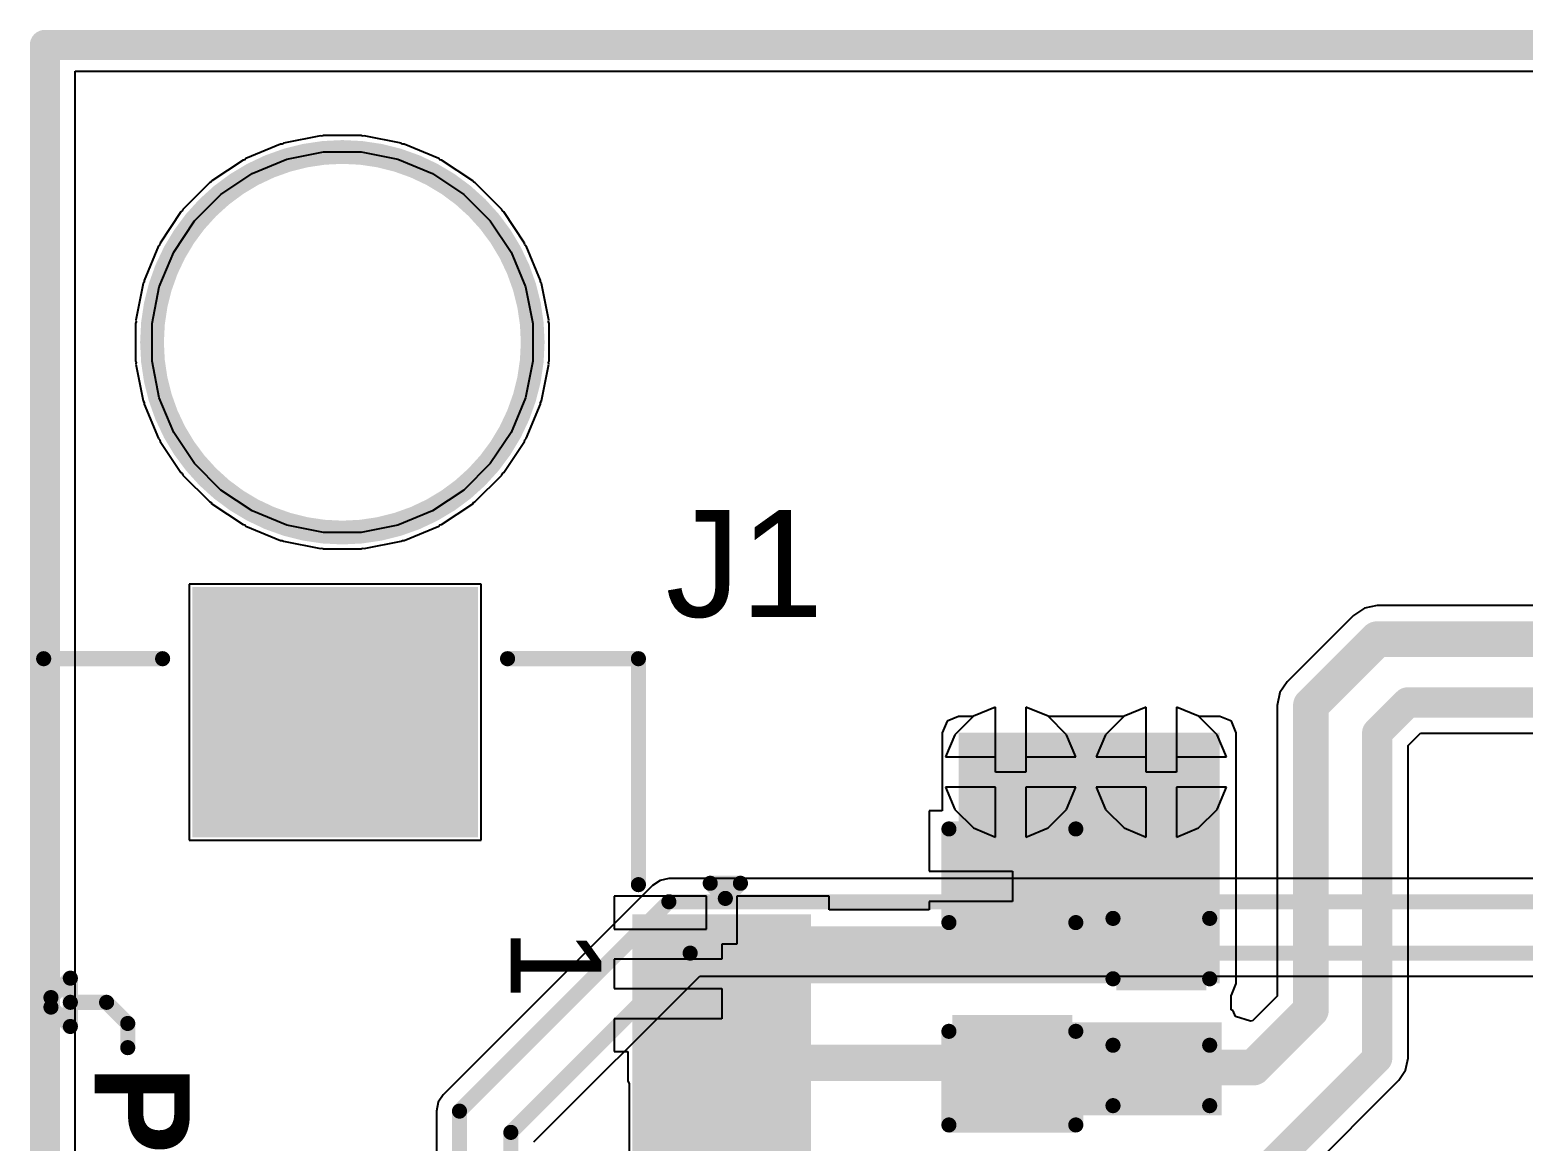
# Model space of a CAD drawing. Header units: inches. Extents: x -0.01 to 1.24, y -0.01 to 1.18.
# Drawn here: x -0.005 to 0.4892, y 0.8108 to 1.1787 of the extents above; entities that cross this region are included whole.
import ezdxf

# ---------------------------------------------------------------- set-up
doc = ezdxf.new("R2010")
doc.units = ezdxf.units.IN
doc.header["$MEASUREMENT"] = 0
for name, color, linetype in [('Board Outline', 216, 'Continuous'), ('Bottom Layer', 5, 'Continuous'), ('Bottom Solder', 6, 'Continuous'), ('Mechanical 13', 56, 'Continuous'), ('Multi-Layer', 9, 'Continuous'), ('Top Layer', 1, 'Continuous'), ('Top Overlay', 2, 'Continuous'), ('Top Paste', 8, 'Continuous'), ('Top Solder', 216, 'Continuous'), ('Via Holes', 16, 'Continuous')]:
    doc.layers.add(name, color=color, linetype=linetype)
doc.styles.add('Arial', font='', dxfattribs={"height": 0.2})
doc.styles.add('Arial_Bold', font='', dxfattribs={"height": 0.2})
doc.styles.get('Arial').set_extended_font_data('Arial')
doc.styles.get('Arial_Bold').set_extended_font_data('Arial', bold=True)

# ---------------------------------------------------------------- blocks, each defined once
blk = doc.blocks.new('TF31_30S_0_5SH_800__11')
at = {"layer": 'Top Layer'}
for points in [[(-0.27953, 0.03839), (-0.29134, 0.03839), (-0.29134, 0.08957), (-0.27953, 0.08957)], [(-0.25984, 0.03839), (-0.27165, 0.03839), (-0.27165, 0.08957), (-0.25984, 0.08957)], [(-0.24016, 0.03839), (-0.25197, 0.03839), (-0.25197, 0.08957), (-0.24016, 0.08957)], [(-0.22047, 0.03839), (-0.23228, 0.03839), (-0.23228, 0.08957), (-0.22047, 0.08957)], [(-0.3248, -0.10728), (-0.39961, -0.10728), (-0.39961, -0.02067), (-0.3248, -0.02067)]]:
    blk.add_hatch(color=1, dxfattribs=at).paths.add_polyline_path(points)
at = {"layer": 'Top Paste'}
for points in [[(-0.27953, 0.03839), (-0.29134, 0.03839), (-0.29134, 0.08957), (-0.27953, 0.08957)], [(-0.25984, 0.03839), (-0.27165, 0.03839), (-0.27165, 0.08957), (-0.25984, 0.08957)], [(-0.24016, 0.03839), (-0.25197, 0.03839), (-0.25197, 0.08957), (-0.24016, 0.08957)], [(-0.22047, 0.03839), (-0.23228, 0.03839), (-0.23228, 0.08957), (-0.22047, 0.08957)], [(-0.3248, -0.10728), (-0.39961, -0.10728), (-0.39961, -0.02067), (-0.3248, -0.02067)]]:
    blk.add_hatch(color=8, dxfattribs=at).paths.add_polyline_path(points)
at = {"layer": 'Top Solder'}
for points in [[(-0.27553, 0.03439), (-0.29534, 0.03439), (-0.29534, 0.09357), (-0.27553, 0.09357)], [(-0.25584, 0.03439), (-0.27565, 0.03439), (-0.27565, 0.09357), (-0.25584, 0.09357)], [(-0.23616, 0.03439), (-0.25597, 0.03439), (-0.25597, 0.09357), (-0.23616, 0.09357)], [(-0.21647, 0.03439), (-0.23628, 0.03439), (-0.23628, 0.09357), (-0.21647, 0.09357)], [(-0.3208, -0.11128), (-0.40361, -0.11128), (-0.40361, -0.01667), (-0.3208, -0.01667)]]:
    blk.add_hatch(color=216, dxfattribs=at).paths.add_polyline_path(points)
at = {"layer": 'Mechanical 13'}
for points in [[(-0.26616, -0.1396, 0.005, 0.005, 0), (-0.25916, -0.1326, 0.005, 0.005, 0)], [(-0.25116, -0.1326, 0.005, 0.005, 0), (-0.25916, -0.1326, 0.005, 0.005, 0)], [(-0.26616, -0.1516, 0.005, 0.005, 0), (-0.26616, -0.1396, 0.005, 0.005, 0)], [(-0.26773, -0.15802, 0.005, 0.005, 0), (-0.27416, -0.1516, 0.005, 0.005, 0)], [(-0.26616, -0.1516, 0.005, 0.005, 0), (-0.27416, -0.1516, 0.005, 0.005, 0)], [(-0.25816, -0.1516, 0.005, 0.005, 0), (-0.26616, -0.1516, 0.005, 0.005, 0)], [(-0.26458, -0.15802, 0.005, 0.005, 0), (-0.25816, -0.1516, 0.005, 0.005, 0)]]:
    blk.add_lwpolyline(points, format="xyseb", dxfattribs=at)
for points in [[(-0.26041, -0.1326, 0.0025, 0.0025, 1), (-0.25791, -0.1326, 0.0025, 0.0025, 1)], [(-0.26041, -0.1326, 0.0025, 0.0025, 1), (-0.25791, -0.1326, 0.0025, 0.0025, 1)], [(-0.25241, -0.1326, 0.0025, 0.0025, 1), (-0.24991, -0.1326, 0.0025, 0.0025, 1)], [(-0.26741, -0.1396, 0.0025, 0.0025, 1), (-0.26491, -0.1396, 0.0025, 0.0025, 1)], [(-0.26741, -0.1396, 0.0025, 0.0025, 1), (-0.26491, -0.1396, 0.0025, 0.0025, 1)], [(-0.27541, -0.1516, 0.0025, 0.0025, 1), (-0.27291, -0.1516, 0.0025, 0.0025, 1)], [(-0.27541, -0.1516, 0.0025, 0.0025, 1), (-0.27291, -0.1516, 0.0025, 0.0025, 1)], [(-0.26741, -0.1516, 0.0025, 0.0025, 1), (-0.26491, -0.1516, 0.0025, 0.0025, 1)], [(-0.26741, -0.1516, 0.0025, 0.0025, 1), (-0.26491, -0.1516, 0.0025, 0.0025, 1)], [(-0.26741, -0.1516, 0.0025, 0.0025, 1), (-0.26491, -0.1516, 0.0025, 0.0025, 1)], [(-0.25941, -0.1516, 0.0025, 0.0025, 1), (-0.25691, -0.1516, 0.0025, 0.0025, 1)], [(-0.25941, -0.1516, 0.0025, 0.0025, 1), (-0.25691, -0.1516, 0.0025, 0.0025, 1)], [(-0.26898, -0.15802, 0.0025, 0.0025, 1), (-0.26648, -0.15802, 0.0025, 0.0025, 1)], [(-0.26583, -0.15802, 0.0025, 0.0025, 1), (-0.26333, -0.15802, 0.0025, 0.0025, 1)]]:
    blk.add_lwpolyline(points, format="xyseb", close=True, dxfattribs=at)
at = {"layer": 'Top Overlay'}
for points in [[(-0.30557, 0.06019, 0.005, 0.005, 0), (-0.30557, 0.07019, 0.005, 0.005, 0)], [(-0.30057, 0.06519, 0.005, 0.005, 0), (-0.30557, 0.07019, 0.005, 0.005, 0)], [(-0.30557, 0.06019, 0.005, 0.005, 0), (-0.30057, 0.06519, 0.005, 0.005, 0)], [(-0.30512, 0.03642, 0.005, 0.005, 0), (-0.37992, 0.03642, 0.005, 0.005, 0)], [(-0.37992, -0.00689, 0.005, 0.005, 0), (-0.37992, 0.03642, 0.005, 0.005, 0)], [(-0.37992, -0.16043, 0.005, 0.005, 0), (-0.37992, -0.12106, 0.005, 0.005, 0)], [(0.37992, -0.16043, 0.005, 0.005, 0), (-0.37992, -0.16043, 0.005, 0.005, 0)]]:
    blk.add_lwpolyline(points, format="xyseb", dxfattribs=at)
for points in [[(-0.30682, 0.07019, 0.0025, 0.0025, 1), (-0.30432, 0.07019, 0.0025, 0.0025, 1)], [(-0.30682, 0.07019, 0.0025, 0.0025, 1), (-0.30432, 0.07019, 0.0025, 0.0025, 1)], [(-0.30182, 0.06519, 0.0025, 0.0025, 1), (-0.29932, 0.06519, 0.0025, 0.0025, 1)], [(-0.30182, 0.06519, 0.0025, 0.0025, 1), (-0.29932, 0.06519, 0.0025, 0.0025, 1)], [(-0.30682, 0.06019, 0.0025, 0.0025, 1), (-0.30432, 0.06019, 0.0025, 0.0025, 1)], [(-0.30682, 0.06019, 0.0025, 0.0025, 1), (-0.30432, 0.06019, 0.0025, 0.0025, 1)], [(-0.38117, 0.03642, 0.0025, 0.0025, 1), (-0.37867, 0.03642, 0.0025, 0.0025, 1)], [(-0.38117, 0.03642, 0.0025, 0.0025, 1), (-0.37867, 0.03642, 0.0025, 0.0025, 1)], [(-0.30637, 0.03642, 0.0025, 0.0025, 1), (-0.30387, 0.03642, 0.0025, 0.0025, 1)], [(-0.38117, -0.00689, 0.0025, 0.0025, 1), (-0.37867, -0.00689, 0.0025, 0.0025, 1)], [(-0.38117, -0.12106, 0.0025, 0.0025, 1), (-0.37867, -0.12106, 0.0025, 0.0025, 1)], [(-0.38117, -0.16043, 0.0025, 0.0025, 1), (-0.37867, -0.16043, 0.0025, 0.0025, 1)], [(-0.38117, -0.16043, 0.0025, 0.0025, 1), (-0.37867, -0.16043, 0.0025, 0.0025, 1)]]:
    blk.add_lwpolyline(points, format="xyseb", close=True, dxfattribs=at)
at = {"layer": 'Mechanical 13', "style": 'Arial_Bold'}
blk.add_text('PCB Edge', height=0.031496, dxfattribs=at).set_placement((-0.24528, -0.14358))
at = {"layer": 'Top Overlay', "style": 'Arial'}
blk.add_text('1', height=0.03, dxfattribs=at).set_placement((-0.29057, -0.00581))
blk = doc.blocks.new('C___0603_14')
at = {"layer": 'Top Layer'}
for points in [[(-0.015, 0.0175), (-0.015, -0.0175), (-0.045, -0.0175), (-0.045, 0.0175)], [(0.045, 0.0175), (0.045, -0.0175), (0.015, -0.0175), (0.015, 0.0175)]]:
    blk.add_hatch(color=1, dxfattribs=at).paths.add_polyline_path(points)
at = {"layer": 'Top Paste'}
for points in [[(-0.015, 0.0175), (-0.015, -0.0175), (-0.045, -0.0175), (-0.045, 0.0175)], [(0.045, 0.0175), (0.045, -0.0175), (0.015, -0.0175), (0.015, 0.0175)]]:
    blk.add_hatch(color=8, dxfattribs=at).paths.add_polyline_path(points)
at = {"layer": 'Top Solder'}
for points in [[(-0.01264, 0.01986), (-0.01264, -0.01986), (-0.04736, -0.01986), (-0.04736, 0.01986)], [(0.04736, 0.01986), (0.04736, -0.01986), (0.01264, -0.01986), (0.01264, 0.01986)]]:
    blk.add_hatch(color=216, dxfattribs=at).paths.add_polyline_path(points)
at = {"layer": 'Top Overlay'}
for points in [[(-0.018, 0.021, 0.005, 0.005, 0), (-0.049, 0.021, 0.005, 0.005, 0)], [(-0.049, -0.021, 0.005, 0.005, 0), (-0.049, 0.021, 0.005, 0.005, 0)], [(0.049, 0.021, 0.005, 0.005, 0), (0.018, 0.021, 0.005, 0.005, 0)], [(0.049, -0.021, 0.005, 0.005, 0), (0.049, 0.021, 0.005, 0.005, 0)], [(-0.018, -0.021, 0.005, 0.005, 0), (-0.049, -0.021, 0.005, 0.005, 0)], [(0.049, -0.021, 0.005, 0.005, 0), (0.018, -0.021, 0.005, 0.005, 0)]]:
    blk.add_lwpolyline(points, format="xyseb", dxfattribs=at)
for points in [[(-0.05025, 0.021, 0.0025, 0.0025, 1), (-0.04775, 0.021, 0.0025, 0.0025, 1)], [(-0.05025, 0.021, 0.0025, 0.0025, 1), (-0.04775, 0.021, 0.0025, 0.0025, 1)], [(-0.01925, 0.021, 0.0025, 0.0025, 1), (-0.01675, 0.021, 0.0025, 0.0025, 1)], [(0.01675, 0.021, 0.0025, 0.0025, 1), (0.01925, 0.021, 0.0025, 0.0025, 1)], [(0.04775, 0.021, 0.0025, 0.0025, 1), (0.05025, 0.021, 0.0025, 0.0025, 1)], [(0.04775, 0.021, 0.0025, 0.0025, 1), (0.05025, 0.021, 0.0025, 0.0025, 1)], [(-0.05025, -0.021, 0.0025, 0.0025, 1), (-0.04775, -0.021, 0.0025, 0.0025, 1)], [(-0.05025, -0.021, 0.0025, 0.0025, 1), (-0.04775, -0.021, 0.0025, 0.0025, 1)], [(-0.01925, -0.021, 0.0025, 0.0025, 1), (-0.01675, -0.021, 0.0025, 0.0025, 1)], [(0.01675, -0.021, 0.0025, 0.0025, 1), (0.01925, -0.021, 0.0025, 0.0025, 1)], [(0.04775, -0.021, 0.0025, 0.0025, 1), (0.05025, -0.021, 0.0025, 0.0025, 1)], [(0.04775, -0.021, 0.0025, 0.0025, 1), (0.05025, -0.021, 0.0025, 0.0025, 1)]]:
    blk.add_lwpolyline(points, format="xyseb", close=True, dxfattribs=at)
blk = doc.blocks.new('C___0402_15')
at = {"layer": 'Top Layer'}
for points in [[(-0.0275, -0.0125), (-0.0275, 0.0125), (-0.0095, 0.0125), (-0.0095, -0.0125)], [(0.0095, -0.0125), (0.0095, 0.0125), (0.0275, 0.0125), (0.0275, -0.0125)]]:
    blk.add_hatch(color=1, dxfattribs=at).paths.add_polyline_path(points)
at = {"layer": 'Top Paste'}
for points in [[(-0.0275, -0.0125), (-0.0275, 0.0125), (-0.0095, 0.0125), (-0.0095, -0.0125)], [(0.0095, -0.0125), (0.0095, 0.0125), (0.0275, 0.0125), (0.0275, -0.0125)]]:
    blk.add_hatch(color=8, dxfattribs=at).paths.add_polyline_path(points)
at = {"layer": 'Top Solder'}
for points in [[(-0.02986, -0.01486), (-0.02986, 0.01486), (-0.00714, 0.01486), (-0.00714, -0.01486)], [(0.00714, -0.01486), (0.00714, 0.01486), (0.02986, 0.01486), (0.02986, -0.01486)]]:
    blk.add_hatch(color=216, dxfattribs=at).paths.add_polyline_path(points)
at = {"layer": 'Top Overlay'}
for points in [[(-0.011, 0.016, 0.005, 0.005, 0), (-0.031, 0.016, 0.005, 0.005, 0)], [(-0.031, -0.016, 0.005, 0.005, 0), (-0.031, 0.016, 0.005, 0.005, 0)], [(0.031, 0.016, 0.005, 0.005, 0), (0.011, 0.016, 0.005, 0.005, 0)], [(0.031, -0.016, 0.005, 0.005, 0), (0.031, 0.016, 0.005, 0.005, 0)], [(-0.011, -0.016, 0.005, 0.005, 0), (-0.031, -0.016, 0.005, 0.005, 0)], [(0.031, -0.016, 0.005, 0.005, 0), (0.011, -0.016, 0.005, 0.005, 0)]]:
    blk.add_lwpolyline(points, format="xyseb", dxfattribs=at)
for points in [[(-0.03225, 0.016, 0.0025, 0.0025, 1), (-0.02975, 0.016, 0.0025, 0.0025, 1)], [(-0.03225, 0.016, 0.0025, 0.0025, 1), (-0.02975, 0.016, 0.0025, 0.0025, 1)], [(-0.01225, 0.016, 0.0025, 0.0025, 1), (-0.00975, 0.016, 0.0025, 0.0025, 1)], [(0.00975, 0.016, 0.0025, 0.0025, 1), (0.01225, 0.016, 0.0025, 0.0025, 1)], [(0.02975, 0.016, 0.0025, 0.0025, 1), (0.03225, 0.016, 0.0025, 0.0025, 1)], [(0.02975, 0.016, 0.0025, 0.0025, 1), (0.03225, 0.016, 0.0025, 0.0025, 1)], [(-0.03225, -0.016, 0.0025, 0.0025, 1), (-0.02975, -0.016, 0.0025, 0.0025, 1)], [(-0.03225, -0.016, 0.0025, 0.0025, 1), (-0.02975, -0.016, 0.0025, 0.0025, 1)], [(-0.01225, -0.016, 0.0025, 0.0025, 1), (-0.00975, -0.016, 0.0025, 0.0025, 1)], [(0.00975, -0.016, 0.0025, 0.0025, 1), (0.01225, -0.016, 0.0025, 0.0025, 1)], [(0.02975, -0.016, 0.0025, 0.0025, 1), (0.03225, -0.016, 0.0025, 0.0025, 1)], [(0.02975, -0.016, 0.0025, 0.0025, 1), (0.03225, -0.016, 0.0025, 0.0025, 1)]]:
    blk.add_lwpolyline(points, format="xyseb", close=True, dxfattribs=at)

msp = doc.modelspace()

# ---------------------------------------------------------------- hatches: boundary and pattern name
at = {"layer": 'Bottom Layer'}
h = msp.add_hatch(color=5, dxfattribs=at)
edge = h.paths.add_edge_path()
edge.add_arc((0.31964, 0.93294), 0.01181, 0, 360)
h = msp.add_hatch(color=5, dxfattribs=at)
edge = h.paths.add_edge_path()
edge.add_arc((0.3695, 0.93294), 0.01181, 0, 360)
at = {"layer": 'Bottom Solder'}
h = msp.add_hatch(color=6, dxfattribs=at)
edge = h.paths.add_edge_path()
edge.add_arc((0.31964, 0.93294), 0.0126, 0, 360)
h = msp.add_hatch(color=6, dxfattribs=at)
edge = h.paths.add_edge_path()
edge.add_arc((0.3695, 0.93294), 0.0126, 0, 360)
at = {"layer": 'Top Layer'}
for points in [[(0.38884, 0.86296), (0.38884, 0.94594), (0.30239, 0.94594), (0.30239, 0.86296)], [(0.19839, 0.863), (0.382, 0.863), (0.382, 0.88189), (0.19839, 0.88189)], [(0.19839, 0.85039), (0.24957, 0.85039), (0.24957, 0.88189), (0.19839, 0.88189)], [(0.38946, 0.8193), (0.38946, 0.85011), (0.30269, 0.85011), (0.30269, 0.8193)], [(0.19839, 0.83071), (0.33769, 0.83071), (0.33769, 0.84268), (0.19839, 0.84268)]]:
    msp.add_hatch(color=1, dxfattribs=at).paths.add_polyline_path(points)
h = msp.add_hatch(color=1, dxfattribs=at)
edge = h.paths.add_edge_path()
edge.add_arc((0.31964, 0.93294), 0.01181, 0, 360)
h = msp.add_hatch(color=1, dxfattribs=at)
edge = h.paths.add_edge_path()
edge.add_arc((0.3695, 0.93294), 0.01181, 0, 360)
at = {"layer": 'Top Solder'}
h = msp.add_hatch(color=216, dxfattribs=at)
edge = h.paths.add_edge_path()
edge.add_arc((0.31964, 0.93294), 0.0126, 0, 360)
h = msp.add_hatch(color=216, dxfattribs=at)
edge = h.paths.add_edge_path()
edge.add_arc((0.3695, 0.93294), 0.0126, 0, 360)
at = {"layer": 'Via Holes'}
h = msp.add_hatch(color=7, dxfattribs=at)
edge = h.paths.add_edge_path()
edge.add_arc((0.31964, 0.93294), 0.00591, 0, 360)
h = msp.add_hatch(color=7, dxfattribs=at)
edge = h.paths.add_edge_path()
edge.add_arc((0.3695, 0.93294), 0.00591, 0, 360)

# ---------------------------------------------------------------- linework, layer by layer
at = {"layer": 'Board Outline'}
for points in [[(0, 1.17365, 0.01, 0.01, 0), (1.2331, 1.17365, 0.01, 0.01, 0)], [(0, 0, 0.01, 0.01, 0), (0, 1.17365, 0.01, 0.01, 0)]]:
    msp.add_lwpolyline(points, format="xyseb", dxfattribs=at)
for points in [[(-0.0025, 1.17365, 0.005, 0.005, 1), (0.0025, 1.17365, 0.005, 0.005, 1)], [(-0.0025, 1.17365, 0.005, 0.005, 1), (0.0025, 1.17365, 0.005, 0.005, 1)], [(0.16143, 1.07523, 0.00787, 0.00787, 1), (0.03543, 1.07523, 0.00787, 0.00787, 1)], [(0.03346, 1.07523, 0.00394, 0.00394, 1), (0.03739, 1.07523, 0.00394, 0.00394, 1)], [(0.15946, 1.07523, 0.00394, 0.00394, 1), (0.16339, 1.07523, 0.00394, 0.00394, 1)]]:
    msp.add_lwpolyline(points, format="xyseb", close=True, dxfattribs=at)
at = {"layer": 'Bottom Layer'}
for p, q in [((0.01, 1.092), (0.01, 1.165)), ((0.01, 1.165), (1.225, 1.165)), ((0.09116, 1.14354), (0.07899, 1.14112)), ((0.09171, 1.14343), (0.09116, 1.14354)), ((0.09222, 1.14364), (0.09171, 1.14343)), ((0.10463, 1.14364), (0.09222, 1.14364)), ((0.10514, 1.14343), (0.10463, 1.14364)), ((0.10569, 1.14354), (0.10514, 1.14343)), ((0.11786, 1.14112), (0.10569, 1.14354)), ((0.07798, 1.14081), (0.06651, 1.13606)), ((0.07853, 1.14081), (0.07798, 1.14081)), ((0.07899, 1.14112), (0.07853, 1.14081)), ((0.11832, 1.14081), (0.11786, 1.14112)), ((0.11887, 1.14081), (0.11832, 1.14081)), ((0.13034, 1.13606), (0.11887, 1.14081)), ((0.06558, 1.13556), (0.05526, 1.12866)), ((0.06612, 1.13567), (0.06558, 1.13556)), ((0.06651, 1.13606), (0.06612, 1.13567)), ((0.13073, 1.13567), (0.13034, 1.13606)), ((0.13127, 1.13556), (0.13073, 1.13567)), ((0.14159, 1.12866), (0.13127, 1.13556)), ((0.05444, 1.12799), (0.04566, 1.11922)), ((0.05495, 1.1282), (0.05444, 1.12799)), ((0.05526, 1.12866), (0.05495, 1.1282)), ((0.1419, 1.1282), (0.14159, 1.12866)), ((0.14241, 1.12799), (0.1419, 1.1282)), ((0.15119, 1.11922), (0.14241, 1.12799)), ((0.04499, 1.1184), (0.0381, 1.10808)), ((0.04545, 1.1187), (0.04499, 1.1184)), ((0.04566, 1.11922), (0.04545, 1.1187)), ((0.1514, 1.1187), (0.15119, 1.11922)), ((0.15186, 1.1184), (0.1514, 1.1187)), ((0.15875, 1.10808), (0.15186, 1.1184)), ((0.0376, 1.10714), (0.03285, 1.09568)), ((0.03799, 1.10753), (0.0376, 1.10714)), ((0.0381, 1.10808), (0.03799, 1.10753)), ((0.15886, 1.10753), (0.15875, 1.10808)), ((0.15926, 1.10714), (0.15886, 1.10753)), ((0.164, 1.09568), (0.15926, 1.10714)), ((0.03254, 1.09466), (0.03012, 1.08249)), ((0.03285, 1.09512), (0.03254, 1.09466)), ((0.03285, 1.09568), (0.03285, 1.09512)), ((0.164, 1.09512), (0.164, 1.09568)), ((0.16431, 1.09466), (0.164, 1.09512)), ((0.16673, 1.08249), (0.16431, 1.09466)), ((0.01, 0.01), (0.01, 1.092)), ((0.03012, 1.08249), (0.03023, 1.08195)), ((0.16663, 1.08195), (0.16673, 1.08249)), ((0.03023, 1.08195), (0.03001, 1.08143)), ((0.03001, 1.08143), (0.03001, 1.06902)), ((0.16684, 1.08143), (0.16663, 1.08195)), ((0.16684, 1.06902), (0.16684, 1.08143)), ((0.03001, 1.06902), (0.03023, 1.06851)), ((0.03023, 1.06851), (0.03012, 1.06797)), ((0.03012, 1.06797), (0.03254, 1.0558)), ((0.16431, 1.0558), (0.16673, 1.06797)), ((0.16663, 1.06851), (0.16684, 1.06902)), ((0.16673, 1.06797), (0.16663, 1.06851)), ((0.03254, 1.0558), (0.03285, 1.05534)), ((0.03285, 1.05534), (0.03285, 1.05478)), ((0.03285, 1.05478), (0.0376, 1.04332)), ((0.15926, 1.04332), (0.164, 1.05478)), ((0.164, 1.05534), (0.16431, 1.0558)), ((0.164, 1.05478), (0.164, 1.05534)), ((0.0376, 1.04332), (0.03799, 1.04292)), ((0.03799, 1.04292), (0.0381, 1.04238)), ((0.15875, 1.04238), (0.15886, 1.04292)), ((0.15886, 1.04292), (0.15926, 1.04332)), ((0.0381, 1.04238), (0.04499, 1.03206)), ((0.15186, 1.03206), (0.15875, 1.04238)), ((0.04499, 1.03206), (0.04545, 1.03175)), ((0.04545, 1.03175), (0.04566, 1.03124)), ((0.04566, 1.03124), (0.05444, 1.02247)), ((0.14241, 1.02247), (0.15119, 1.03124)), ((0.15119, 1.03124), (0.1514, 1.03175)), ((0.1514, 1.03175), (0.15186, 1.03206)), ((0.05444, 1.02247), (0.05495, 1.02225)), ((0.05495, 1.02225), (0.05526, 1.02179)), ((0.05526, 1.02179), (0.06558, 1.0149)), ((0.13127, 1.0149), (0.14159, 1.02179)), ((0.14159, 1.02179), (0.1419, 1.02225)), ((0.1419, 1.02225), (0.14241, 1.02247)), ((0.06558, 1.0149), (0.06612, 1.01479)), ((0.06612, 1.01479), (0.06651, 1.0144)), ((0.06651, 1.0144), (0.07798, 1.00965)), ((0.11887, 1.00965), (0.13034, 1.0144)), ((0.13034, 1.0144), (0.13073, 1.01479)), ((0.13073, 1.01479), (0.13127, 1.0149)), ((0.07798, 1.00965), (0.07853, 1.00965)), ((0.07853, 1.00965), (0.07899, 1.00934)), ((0.07899, 1.00934), (0.09116, 1.00692)), ((0.10569, 1.00692), (0.11786, 1.00934)), ((0.11786, 1.00934), (0.11832, 1.00965)), ((0.11832, 1.00965), (0.11887, 1.00965)), ((0.09116, 1.00692), (0.09171, 1.00703)), ((0.09171, 1.00703), (0.09222, 1.00682)), ((0.09222, 1.00682), (0.10463, 1.00682)), ((0.10463, 1.00682), (0.10514, 1.00703)), ((0.10514, 1.00703), (0.10569, 1.00692)), ((0.31464, 0.95447), (0.30728, 0.95143)), ((0.31464, 0.93794), (0.31464, 0.95447)), ((0.33199, 0.95143), (0.32464, 0.95447)), ((0.32464, 0.95447), (0.32464, 0.93794)), ((0.3645, 0.95447), (0.35715, 0.95143)), ((0.3645, 0.93794), (0.3645, 0.95447)), ((0.38185, 0.95143), (0.3745, 0.95447)), ((0.3745, 0.95447), (0.3745, 0.93794)), ((0.30728, 0.95143), (0.30115, 0.94529)), ((0.33813, 0.94529), (0.33199, 0.95143)), ((0.35715, 0.95143), (0.35101, 0.94529)), ((0.38799, 0.94529), (0.38185, 0.95143)), ((0.30115, 0.94529), (0.2981, 0.93794)), ((0.34117, 0.93794), (0.33813, 0.94529)), ((0.35101, 0.94529), (0.34796, 0.93794)), ((0.39104, 0.93794), (0.38799, 0.94529)), ((0.2981, 0.93794), (0.31464, 0.93794)), ((0.32464, 0.93794), (0.34117, 0.93794)), ((0.34796, 0.93794), (0.3645, 0.93794)), ((0.3745, 0.93794), (0.39104, 0.93794)), ((0.31464, 0.92794), (0.2981, 0.92794)), ((0.2981, 0.92794), (0.30115, 0.92058)), ((0.31464, 0.9114), (0.31464, 0.92794)), ((0.34117, 0.92794), (0.32464, 0.92794)), ((0.32464, 0.92794), (0.32464, 0.9114)), ((0.33813, 0.92058), (0.34117, 0.92794)), ((0.3645, 0.92794), (0.34796, 0.92794)), ((0.34796, 0.92794), (0.35101, 0.92058)), ((0.3645, 0.9114), (0.3645, 0.92794)), ((0.39104, 0.92794), (0.3745, 0.92794)), ((0.3745, 0.92794), (0.3745, 0.9114)), ((0.38799, 0.92058), (0.39104, 0.92794)), ((0.30115, 0.92058), (0.30728, 0.91445)), ((0.33199, 0.91445), (0.33813, 0.92058)), ((0.35101, 0.92058), (0.35715, 0.91445)), ((0.38185, 0.91445), (0.38799, 0.92058)), ((0.30728, 0.91445), (0.31464, 0.9114)), ((0.32464, 0.9114), (0.33199, 0.91445)), ((0.35715, 0.91445), (0.3645, 0.9114)), ((0.3745, 0.9114), (0.38185, 0.91445)), ((0.20109, 0.89541), (0.13178, 0.8261)), ((0.20357, 0.89706), (0.20109, 0.89541)), ((0.2065, 0.89765), (0.20357, 0.89706)), ((0.87538, 0.89765), (0.2065, 0.89765)), ((0.16184, 0.81048), (0.21671, 0.86535)), ((0.21671, 0.86535), (0.58302, 0.86535)), ((0.13178, 0.8261), (0.13012, 0.82362)), ((0.13012, 0.82362), (0.12954, 0.82069)), ((0.12954, 0.82069), (0.12954, 0.76878))]:
    msp.add_line(p, q, dxfattribs=at)
for points in [[(0.13719, 0.82069, 0.005, 0.005, 0), (0.2065, 0.89, 0.005, 0.005, 0)], [(0.2065, 0.89, 0.005, 0.005, 0), (0.87538, 0.89, 0.005, 0.005, 0)], [(0.15419, 0.81365, 0.005, 0.005, 0), (0.21354, 0.873, 0.005, 0.005, 0)], [(0.21354, 0.873, 0.005, 0.005, 0), (0.5707, 0.873, 0.005, 0.005, 0)], [(0.13719, 0.76282, 0.005, 0.005, 0), (0.13719, 0.82069, 0.005, 0.005, 0)], [(0.15419, 0.76282, 0.005, 0.005, 0), (0.15419, 0.81365, 0.005, 0.005, 0)]]:
    msp.add_lwpolyline(points, format="xyseb", dxfattribs=at)
for points in [[(0.20525, 0.89, 0.0025, 0.0025, 1), (0.20775, 0.89, 0.0025, 0.0025, 1)], [(0.20525, 0.89, 0.0025, 0.0025, 1), (0.20775, 0.89, 0.0025, 0.0025, 1)], [(0.21229, 0.873, 0.0025, 0.0025, 1), (0.21479, 0.873, 0.0025, 0.0025, 1)], [(0.21229, 0.873, 0.0025, 0.0025, 1), (0.21479, 0.873, 0.0025, 0.0025, 1)], [(0.13594, 0.82069, 0.0025, 0.0025, 1), (0.13844, 0.82069, 0.0025, 0.0025, 1)], [(0.13594, 0.82069, 0.0025, 0.0025, 1), (0.13844, 0.82069, 0.0025, 0.0025, 1)], [(0.15294, 0.81365, 0.0025, 0.0025, 1), (0.15544, 0.81365, 0.0025, 0.0025, 1)], [(0.15294, 0.81365, 0.0025, 0.0025, 1), (0.15544, 0.81365, 0.0025, 0.0025, 1)]]:
    msp.add_lwpolyline(points, format="xyseb", close=True, dxfattribs=at)
at = {"layer": 'Multi-Layer'}
for p, q in [((0.08005, 1.13581), (0.09222, 1.13823)), ((0.09222, 1.13823), (0.09843, 1.13823)), ((0.09843, 1.13823), (0.10463, 1.13823)), ((0.10463, 1.13823), (0.1168, 1.13581)), ((0.06858, 1.13106), (0.08005, 1.13581)), ((0.1168, 1.13581), (0.12827, 1.13106)), ((0.05826, 1.12416), (0.06858, 1.13106)), ((0.12827, 1.13106), (0.13859, 1.12416)), ((0.04949, 1.11539), (0.05826, 1.12416)), ((0.13859, 1.12416), (0.14736, 1.11539)), ((0.0426, 1.10507), (0.04949, 1.11539)), ((0.14736, 1.11539), (0.15426, 1.10507)), ((0.03785, 1.09361), (0.0426, 1.10507)), ((0.15426, 1.10507), (0.159, 1.09361)), ((0.03543, 1.08143), (0.03785, 1.09361)), ((0.159, 1.09361), (0.16143, 1.08143)), ((0.03543, 1.07523), (0.03543, 1.08143)), ((0.16143, 1.08143), (0.16143, 1.07523)), ((0.03543, 1.06902), (0.03543, 1.07523)), ((0.16143, 1.07523), (0.16143, 1.06902)), ((0.03785, 1.05685), (0.03543, 1.06902)), ((0.16143, 1.06902), (0.159, 1.05685)), ((0.0426, 1.04539), (0.03785, 1.05685)), ((0.159, 1.05685), (0.15426, 1.04539)), ((0.04949, 1.03507), (0.0426, 1.04539)), ((0.15426, 1.04539), (0.14736, 1.03507)), ((0.05826, 1.02629), (0.04949, 1.03507)), ((0.14736, 1.03507), (0.13859, 1.02629)), ((0.06858, 1.0194), (0.05826, 1.02629)), ((0.13859, 1.02629), (0.12827, 1.0194)), ((0.08005, 1.01465), (0.06858, 1.0194)), ((0.12827, 1.0194), (0.1168, 1.01465)), ((0.09222, 1.01223), (0.08005, 1.01465)), ((0.1168, 1.01465), (0.10463, 1.01223)), ((0.09843, 1.01223), (0.09222, 1.01223)), ((0.09843, 1.01223), (0.09843, 1.01223)), ((0.10463, 1.01223), (0.09843, 1.01223))]:
    msp.add_line(p, q, dxfattribs=at)
at = {"layer": 'Top Layer'}
for p, q in [((0.01, 0.01), (0.01, 1.165)), ((0.01, 1.165), (1.225, 1.165)), ((0.09116, 1.14354), (0.07899, 1.14112)), ((0.09171, 1.14343), (0.09116, 1.14354)), ((0.09222, 1.14364), (0.09171, 1.14343)), ((0.10463, 1.14364), (0.09222, 1.14364)), ((0.10514, 1.14343), (0.10463, 1.14364)), ((0.10569, 1.14354), (0.10514, 1.14343)), ((0.11786, 1.14112), (0.10569, 1.14354)), ((0.07798, 1.14081), (0.06651, 1.13606)), ((0.07853, 1.14081), (0.07798, 1.14081)), ((0.07899, 1.14112), (0.07853, 1.14081)), ((0.11832, 1.14081), (0.11786, 1.14112)), ((0.11887, 1.14081), (0.11832, 1.14081)), ((0.13034, 1.13606), (0.11887, 1.14081)), ((0.06558, 1.13556), (0.05526, 1.12866)), ((0.06612, 1.13567), (0.06558, 1.13556)), ((0.06651, 1.13606), (0.06612, 1.13567)), ((0.13073, 1.13567), (0.13034, 1.13606)), ((0.13127, 1.13556), (0.13073, 1.13567)), ((0.14159, 1.12866), (0.13127, 1.13556)), ((0.05444, 1.12799), (0.04566, 1.11922)), ((0.05495, 1.1282), (0.05444, 1.12799)), ((0.05526, 1.12866), (0.05495, 1.1282)), ((0.1419, 1.1282), (0.14159, 1.12866)), ((0.14241, 1.12799), (0.1419, 1.1282)), ((0.15119, 1.11922), (0.14241, 1.12799)), ((0.04499, 1.1184), (0.0381, 1.10808)), ((0.04545, 1.1187), (0.04499, 1.1184)), ((0.04566, 1.11922), (0.04545, 1.1187)), ((0.1514, 1.1187), (0.15119, 1.11922)), ((0.15186, 1.1184), (0.1514, 1.1187)), ((0.15875, 1.10808), (0.15186, 1.1184)), ((0.0376, 1.10714), (0.03285, 1.09568)), ((0.03799, 1.10753), (0.0376, 1.10714)), ((0.0381, 1.10808), (0.03799, 1.10753)), ((0.15886, 1.10753), (0.15875, 1.10808)), ((0.15926, 1.10714), (0.15886, 1.10753)), ((0.164, 1.09568), (0.15926, 1.10714)), ((0.03254, 1.09466), (0.03012, 1.08249)), ((0.03285, 1.09512), (0.03254, 1.09466)), ((0.03285, 1.09568), (0.03285, 1.09512)), ((0.164, 1.09512), (0.164, 1.09568)), ((0.16431, 1.09466), (0.164, 1.09512)), ((0.16673, 1.08249), (0.16431, 1.09466)), ((0.03012, 1.08249), (0.03023, 1.08195)), ((0.16663, 1.08195), (0.16673, 1.08249)), ((0.03023, 1.08195), (0.03001, 1.08143)), ((0.03001, 1.08143), (0.03001, 1.06902)), ((0.16684, 1.08143), (0.16663, 1.08195)), ((0.16684, 1.06902), (0.16684, 1.08143)), ((0.03001, 1.06902), (0.03023, 1.06851)), ((0.03023, 1.06851), (0.03012, 1.06797)), ((0.03012, 1.06797), (0.03254, 1.0558)), ((0.16431, 1.0558), (0.16673, 1.06797)), ((0.16663, 1.06851), (0.16684, 1.06902)), ((0.16673, 1.06797), (0.16663, 1.06851)), ((0.03254, 1.0558), (0.03285, 1.05534)), ((0.03285, 1.05534), (0.03285, 1.05478)), ((0.03285, 1.05478), (0.0376, 1.04332)), ((0.15926, 1.04332), (0.164, 1.05478)), ((0.164, 1.05534), (0.16431, 1.0558)), ((0.164, 1.05478), (0.164, 1.05534)), ((0.0376, 1.04332), (0.03799, 1.04292)), ((0.03799, 1.04292), (0.0381, 1.04238)), ((0.15875, 1.04238), (0.15886, 1.04292)), ((0.15886, 1.04292), (0.15926, 1.04332)), ((0.0381, 1.04238), (0.04499, 1.03206)), ((0.15186, 1.03206), (0.15875, 1.04238)), ((0.04499, 1.03206), (0.04545, 1.03175)), ((0.04545, 1.03175), (0.04566, 1.03124)), ((0.04566, 1.03124), (0.05444, 1.02247)), ((0.14241, 1.02247), (0.15119, 1.03124)), ((0.15119, 1.03124), (0.1514, 1.03175)), ((0.1514, 1.03175), (0.15186, 1.03206)), ((0.05444, 1.02247), (0.05495, 1.02225)), ((0.05495, 1.02225), (0.05526, 1.02179)), ((0.05526, 1.02179), (0.06558, 1.0149)), ((0.13127, 1.0149), (0.14159, 1.02179)), ((0.14159, 1.02179), (0.1419, 1.02225)), ((0.1419, 1.02225), (0.14241, 1.02247)), ((0.06558, 1.0149), (0.06612, 1.01479)), ((0.06612, 1.01479), (0.06651, 1.0144)), ((0.06651, 1.0144), (0.07798, 1.00965)), ((0.11887, 1.00965), (0.13034, 1.0144)), ((0.13034, 1.0144), (0.13073, 1.01479)), ((0.13073, 1.01479), (0.13127, 1.0149)), ((0.07798, 1.00965), (0.07853, 1.00965)), ((0.07853, 1.00965), (0.07899, 1.00934)), ((0.07899, 1.00934), (0.09116, 1.00692)), ((0.10569, 1.00692), (0.11786, 1.00934)), ((0.11786, 1.00934), (0.11832, 1.00965)), ((0.11832, 1.00965), (0.11887, 1.00965)), ((0.09116, 1.00692), (0.09171, 1.00703)), ((0.09171, 1.00703), (0.09222, 1.00682)), ((0.09222, 1.00682), (0.10463, 1.00682)), ((0.10463, 1.00682), (0.10514, 1.00703)), ((0.10514, 1.00703), (0.10569, 1.00692)), ((0.14433, 0.99516), (0.04772, 0.99516)), ((0.04772, 0.99516), (0.04772, 0.91035)), ((0.14433, 0.91035), (0.14433, 0.99516)), ((0.43308, 0.98481), (0.41114, 0.96286)), ((0.43669, 0.98722), (0.43308, 0.98481)), ((0.44094, 0.98806), (0.43669, 0.98722)), ((1.00406, 0.98806), (0.44094, 0.98806)), ((0.44094, 0.98806), (0.44094, 0.98806)), ((0.40873, 0.95926), (0.40788, 0.955)), ((0.41114, 0.96286), (0.40873, 0.95926)), ((0.31464, 0.95447), (0.30728, 0.95143)), ((0.31464, 0.93294), (0.31464, 0.95447)), ((0.33199, 0.95143), (0.32464, 0.95447)), ((0.32464, 0.95447), (0.32464, 0.93294)), ((0.3645, 0.95447), (0.35715, 0.95143)), ((0.3645, 0.93294), (0.3645, 0.95447)), ((0.38185, 0.95143), (0.3745, 0.95447)), ((0.3745, 0.95447), (0.3745, 0.93294)), ((0.40788, 0.955), (0.40788, 0.955)), ((0.40788, 0.955), (0.40788, 0.85872)), ((0.29857, 0.94976), (0.29698, 0.94594)), ((0.30239, 0.95135), (0.29857, 0.94976)), ((0.3072, 0.95135), (0.30239, 0.95135)), ((0.30728, 0.95143), (0.3072, 0.95135)), ((0.33207, 0.95135), (0.33199, 0.95143)), ((0.35707, 0.95135), (0.33207, 0.95135)), ((0.35715, 0.95143), (0.35707, 0.95135)), ((0.38193, 0.95135), (0.38185, 0.95143)), ((0.38884, 0.95135), (0.38193, 0.95135)), ((0.39267, 0.94976), (0.38884, 0.95135)), ((0.39425, 0.94594), (0.39267, 0.94976)), ((0.29698, 0.94594), (0.29698, 0.92011)), ((0.39425, 0.86296), (0.39425, 0.94594)), ((0.45114, 0.94171), (0.45523, 0.9458)), ((0.45523, 0.9458), (0.98778, 0.9458)), ((0.45114, 0.83819), (0.45114, 0.94171)), ((0.32464, 0.93294), (0.31464, 0.93294)), ((0.3745, 0.93294), (0.3645, 0.93294)), ((0.29698, 0.92011), (0.29269, 0.92011)), ((0.29269, 0.92011), (0.29269, 0.90011)), ((0.04772, 0.91035), (0.14433, 0.91035)), ((0.29269, 0.90011), (0.32019, 0.90011)), ((0.32019, 0.90011), (0.32019, 0.89011)), ((0.21898, 0.89189), (0.18839, 0.89189)), ((0.18839, 0.89189), (0.18839, 0.88098)), ((0.21898, 0.88098), (0.21898, 0.89189)), ((0.25957, 0.89189), (0.22898, 0.89189)), ((0.22898, 0.89189), (0.22898, 0.87598)), ((0.25957, 0.8873), (0.25957, 0.89189)), ((0.32019, 0.89011), (0.29269, 0.89011)), ((0.29269, 0.89011), (0.29269, 0.8873)), ((0.29269, 0.8873), (0.25957, 0.8873)), ((0.18839, 0.88098), (0.21898, 0.88098)), ((0.22898, 0.87598), (0.22398, 0.87598)), ((0.22398, 0.87598), (0.22398, 0.87098)), ((0.22398, 0.87098), (0.18839, 0.87098)), ((0.18839, 0.87098), (0.18839, 0.8613)), ((0.18839, 0.8613), (0.22398, 0.8613)), ((0.22398, 0.8613), (0.22398, 0.8513)), ((0.39267, 0.85913), (0.39425, 0.86296)), ((0.39256, 0.85909), (0.39267, 0.85913)), ((0.39256, 0.85424), (0.39256, 0.85909)), ((0.40788, 0.85872), (0.3997, 0.85053)), ((0.22398, 0.8513), (0.18839, 0.8513)), ((0.18839, 0.8513), (0.18839, 0.84039)), ((0.39329, 0.85394), (0.39256, 0.85424)), ((0.39409, 0.852), (0.39329, 0.85394)), ((0.39902, 0.85047), (0.39409, 0.852)), ((0.3997, 0.85053), (0.39902, 0.85047)), ((0.18839, 0.84039), (0.19297, 0.84039)), ((0.19297, 0.84039), (0.19297, 0.83071)), ((0.45036, 0.83429), (0.45114, 0.83819)), ((0.19297, 0.83071), (0.19339, 0.82971)), ((0.40721, 0.79003), (0.44815, 0.83098)), ((0.44815, 0.83098), (0.45036, 0.83429)), ((0.19339, 0.82971), (0.19339, 0.80602))]:
    msp.add_line(p, q, dxfattribs=at)
for points in [[(0.419, 0.955, 0.01181, 0.01181, 0), (0.44094, 0.97694, 0.01181, 0.01181, 0)], [(0.44094, 0.97694, 0.01181, 0.01181, 0), (1.00406, 0.97694, 0.01181, 0.01181, 0)], [(0.419, 0.85411, 0.01181, 0.01181, 0), (0.419, 0.955, 0.01181, 0.01181, 0)], [(0.44094, 0.94594, 0.01, 0.01, 0), (0.45101, 0.956, 0.01, 0.01, 0)], [(0.45101, 0.956, 0.01, 0.01, 0), (0.992, 0.956, 0.01, 0.01, 0)], [(0.44094, 0.83819, 0.01, 0.01, 0), (0.44094, 0.94594, 0.01, 0.01, 0)], [(0.4, 0.83511, 0.01181, 0.01181, 0), (0.419, 0.85411, 0.01181, 0.01181, 0)], [(0.32001, 0.83493, 0.01181, 0.01181, 0), (0.32019, 0.83511, 0.01181, 0.01181, 0)], [(0.36853, 0.83403, 0.01181, 0.01181, 0), (0.3695, 0.835, 0.01181, 0.01181, 0)], [(0.3695, 0.835, 0.01181, 0.01181, 0), (0.36961, 0.83511, 0.01181, 0.01181, 0)], [(0.36961, 0.83511, 0.01181, 0.01181, 0), (0.4, 0.83511, 0.01181, 0.01181, 0)], [(0.4, 0.79724, 0.01, 0.01, 0), (0.44094, 0.83819, 0.01, 0.01, 0)], [(0.36853, 0.83403, 0.01, 0.01, 0), (0.36916, 0.83341, 0.01, 0.01, 0)]]:
    msp.add_lwpolyline(points, format="xyseb", dxfattribs=at)
for points in [[(0.43799, 0.97694, 0.00591, 0.00591, 1), (0.4439, 0.97694, 0.00591, 0.00591, 1)], [(0.43799, 0.97694, 0.00591, 0.00591, 1), (0.4439, 0.97694, 0.00591, 0.00591, 1)], [(0.41605, 0.955, 0.00591, 0.00591, 1), (0.42195, 0.955, 0.00591, 0.00591, 1)], [(0.41605, 0.955, 0.00591, 0.00591, 1), (0.42195, 0.955, 0.00591, 0.00591, 1)], [(0.44851, 0.956, 0.005, 0.005, 1), (0.45351, 0.956, 0.005, 0.005, 1)], [(0.44851, 0.956, 0.005, 0.005, 1), (0.45351, 0.956, 0.005, 0.005, 1)], [(0.43844, 0.94594, 0.005, 0.005, 1), (0.44344, 0.94594, 0.005, 0.005, 1)], [(0.43844, 0.94594, 0.005, 0.005, 1), (0.44344, 0.94594, 0.005, 0.005, 1)], [(0.41605, 0.85411, 0.00591, 0.00591, 1), (0.42195, 0.85411, 0.00591, 0.00591, 1)], [(0.41605, 0.85411, 0.00591, 0.00591, 1), (0.42195, 0.85411, 0.00591, 0.00591, 1)], [(0.31706, 0.83493, 0.00591, 0.00591, 1), (0.32296, 0.83493, 0.00591, 0.00591, 1)], [(0.31724, 0.83511, 0.00591, 0.00591, 1), (0.32315, 0.83511, 0.00591, 0.00591, 1)], [(0.36655, 0.835, 0.00591, 0.00591, 1), (0.37245, 0.835, 0.00591, 0.00591, 1)], [(0.36655, 0.835, 0.00591, 0.00591, 1), (0.37245, 0.835, 0.00591, 0.00591, 1)], [(0.36666, 0.83511, 0.00591, 0.00591, 1), (0.37256, 0.83511, 0.00591, 0.00591, 1)], [(0.36666, 0.83511, 0.00591, 0.00591, 1), (0.37256, 0.83511, 0.00591, 0.00591, 1)], [(0.39705, 0.83511, 0.00591, 0.00591, 1), (0.40295, 0.83511, 0.00591, 0.00591, 1)], [(0.39705, 0.83511, 0.00591, 0.00591, 1), (0.40295, 0.83511, 0.00591, 0.00591, 1)], [(0.43844, 0.83819, 0.005, 0.005, 1), (0.44344, 0.83819, 0.005, 0.005, 1)], [(0.43844, 0.83819, 0.005, 0.005, 1), (0.44344, 0.83819, 0.005, 0.005, 1)], [(0.36558, 0.83403, 0.00591, 0.00591, 1), (0.37148, 0.83403, 0.00591, 0.00591, 1)], [(0.36603, 0.83403, 0.005, 0.005, 1), (0.37103, 0.83403, 0.005, 0.005, 1)], [(0.36666, 0.83341, 0.005, 0.005, 1), (0.37166, 0.83341, 0.005, 0.005, 1)]]:
    msp.add_lwpolyline(points, format="xyseb", close=True, dxfattribs=at)

# ---------------------------------------------------------------- block references
at = {"rotation": 270}
for name, p in [('TF31_30S_0_5SH_800__11', (0.16, 0.59055)), ('C___0603_14', (0.32019, 0.86511)), ('C___0402_15', (0.3695, 0.8535))]:
    msp.add_blockref(name, p, dxfattribs=at)

# ---------------------------------------------------------------- texts
at = {"layer": 'Top Overlay', "style": 'Arial'}
msp.add_text('J1', height=0.035433, dxfattribs=at).set_placement((0.20539, 0.98429))

doc.saveas('drawing.dxf')
